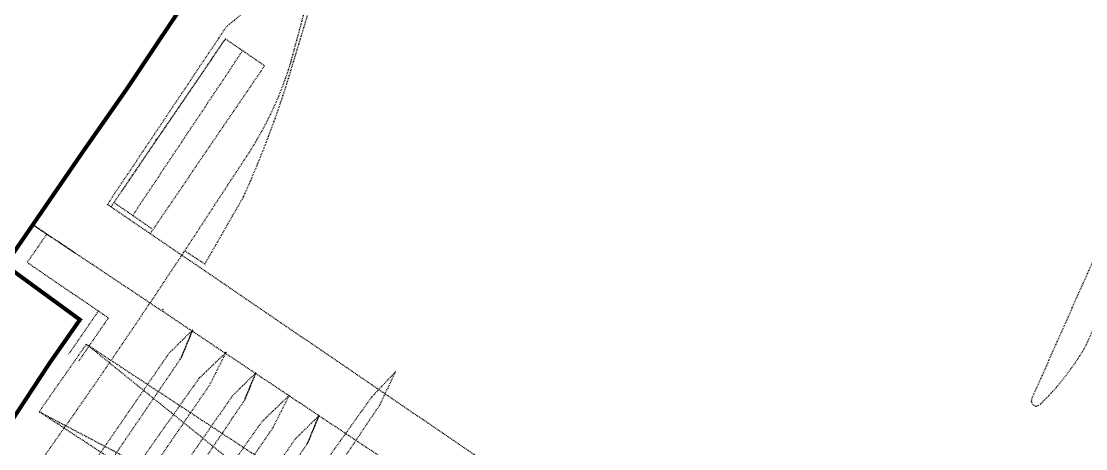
# Model space of a CAD drawing. Header units: millimetres. Extents: x 50357 to 985146, y 723188 to 1803594.
# Drawn here: x 829708.3 to 829839.8, y 818299.3 to 818352.1 of the extents above; entities that cross this region are included whole.
import ezdxf
from ezdxf.xclip import XClip

# ---------------------------------------------------------------- set-up
doc = ezdxf.new("R2010")
doc.units = ezdxf.units.MM
doc.header["$LTSCALE"] = 3
doc.header["$MEASUREMENT"] = 0
for name, pattern in [('DIVIDE', [1.25, 0.5, -0.25, 0, -0.25, 0, -0.25]), ('x-baseplan$0$DGN Style 2', [1.94727e-06, 0, -1.94727e-06]), ('x-boundary$0$DGN Style 4', [76.563414, 38.257796, -19.128898, 0.047822, -19.128898])]:
    doc.linetypes.add(name, pattern=pattern)
doc.layers.add('00_Xref', color=7, linetype='Continuous')
doc.layers.add('x-baseplan$0$AR-ROAD_AR_BS_MI_', color=7, linetype='Continuous', true_color=0x6d6d6d)
doc.layers.add('x-boundary$0$AR-SIMS_BL_', color=7, linetype='x-boundary$0$DGN Style 4', true_color=0xff0505)

# ---------------------------------------------------------------- blocks, each defined once
blk = doc.blocks.new('x-baseplan')
at = {"layer": 'x-baseplan$0$AR-ROAD_AR_BS_MI_', "linetype": 'x-baseplan$0$DGN Style 2'}
for p, q in [((834458.04, 818305.55), (834497.87, 818395.22)), ((834366.44, 818347), (834370.33, 818361.4)), ((834344.23, 818329.18), (834358.36, 818349.92)), ((834358.36, 818349.92), (834345.48, 818331)), ((834358.36, 818349.92), (834349.71, 818337.23)), ((834358.36, 818349.92), (834363.21, 818346.61)), ((834346.92, 818328.11), (834360.49, 818348.46)), ((834349.09, 818325.87), (834363.21, 818346.61)), ((834349.72, 818337.55), (834349.88, 818337.44)), ((834344.56, 818329.74), (834349.28, 818326.48)), ((834355.82, 818322.1), (834353.34, 818323.73)), ((834349.05, 818317.29), (834342.89, 818308.19)), ((834352.93, 818310.55), (834354.34, 818313.97)), ((834352.96, 818310.62), (834354.34, 818313.97)), ((834360.73, 818305.24), (834362.14, 818308.66)), ((834360.75, 818305.31), (834362.14, 818308.66)), ((834368.52, 818299.94), (834369.94, 818303.36)), ((834368.55, 818300.01), (834369.94, 818303.36))]:
    blk.add_line(p, q, dxfattribs=at)
at = {"layer": 'x-baseplan$0$AR-ROAD_AR_BS_MI_', "linetype": 'x-baseplan$0$DGN Style 2', "flags": 128}
for points in [[(834343.79, 818329.47), (834357.81, 818350.41), (834358.45, 818351.38), (834387.37, 818375.78), (834459.79, 818472.61), (834465.88, 818479.61), (834480.14, 818494.81), (834476.42, 818498.3), (834474.32, 818497.53), (834461.35, 818483.7), (834455.04, 818476.45), (834382.9, 818379.99), (834353.86, 818355.48), (834334.7, 818326.87), (834339.77, 818323.47)], [(834492.8, 818375.04), (834464.66, 818312.04), (834464.52, 818311.78), (834464.37, 818311.52), (834464.21, 818311.26), (834464.06, 818311), (834463.9, 818310.75), (834463.74, 818310.49), (834463.58, 818310.24), (834463.41, 818309.99), (834463.24, 818309.74), (834463.07, 818309.5), (834462.9, 818309.25), (834462.73, 818309.01), (834462.55, 818308.76), (834462.37, 818308.52), (834462.19, 818308.29), (834462, 818308.05), (834461.82, 818307.81), (834461.63, 818307.58), (834461.44, 818307.35), (834461.24, 818307.12), (834461.05, 818306.89), (834460.85, 818306.67), (834460.65, 818306.44), (834460.45, 818306.22), (834460.24, 818306), (834460.04, 818305.78), (834459.83, 818305.57), (834459.62, 818305.35), (834459.41, 818305.14), (834459.19, 818304.93), (834458.88, 818304.64)], [(834349.06, 818317.3), (834349.09, 818317.35), (834349.26, 818317.6), (834349.43, 818317.85), (834349.59, 818318.1), (834349.76, 818318.35), (834349.93, 818318.6), (834350.09, 818318.85), (834350.26, 818319.1), (834350.43, 818319.35), (834350.59, 818319.6), (834350.76, 818319.84), (834350.93, 818320.09), (834351.09, 818320.34), (834351.26, 818320.59), (834351.43, 818320.84), (834351.59, 818321.09), (834351.76, 818321.34), (834351.92, 818321.59), (834352.09, 818321.84), (834352.26, 818322.09), (834361.25, 818335.81), (834361.28, 818335.86)], [(834343.79, 818329.47), (834445.38, 818260.14)], [(834448.64, 818250.56), (834442.92, 818254.39), (834440.12, 818256.47), (834334.7, 818326.87)], [(834336.29, 818325.8), (834333.88, 818322.31), (834343.91, 818315.43), (834340.18, 818309.99)], [(834342.66, 818316.29), (834338.98, 818310.94)], [(834350.64, 818316.44), (834350.67, 818316.5), (834350.62, 818316.45)], [(834350.63, 818316.43), (834350.66, 818316.49), (834350.62, 818316.45)], [(834354.33, 818313.96), (834351.39, 818311.07), (834341.87, 818297.25), (834339.7, 818292.14)], [(834354.33, 818313.96), (834354.33, 818313.97), (834354.33, 818313.96)], [(834354.34, 818313.97), (834354.34, 818313.97), (834354.34, 818313.97)], [(834341.18, 818312.19), (834428.63, 818254.68), (834422.72, 818246.41), (834335.37, 818303.84), (834341.18, 818312.19)], [(834341.18, 818312.19), (834381.99, 818279.27), (834422.72, 818246.41)], [(834343.87, 818290.07), (834346.14, 818292.16), (834356.48, 818307.25), (834358.43, 818311.13)], [(834358.42, 818311.15), (834355.09, 818307.94), (834347.68, 818297.46), (834343.88, 818290.07)], [(834358.43, 818311.13), (834358.46, 818311.18), (834358.41, 818311.14)], [(834358.44, 818311.14), (834358.47, 818311.19), (834358.42, 818311.15)], [(834339.69, 818292.13), (834341.97, 818294.44), (834352.93, 818310.55)], [(834362.13, 818308.66), (834359.19, 818305.76), (834349, 818290.97), (834347.42, 818287.49)], [(834376.45, 818305.68), (834361.15, 818284.25), (834359.18, 818279.34), (834362.88, 818283.09), (834377.47, 818304.72), (834379.37, 818308.78), (834376.45, 818305.68)], [(834362.13, 818308.66), (834362.13, 818308.66), (834362.13, 818308.66)], [(834362.14, 818308.66), (834362.14, 818308.67), (834362.14, 818308.66)], [(834366.22, 818305.84), (834362.89, 818302.63), (834353.73, 818289.69), (834351.48, 818284.47)], [(834351.48, 818284.47), (834355.19, 818288.69), (834364.28, 818301.94), (834366.23, 818305.82)], [(834366.23, 818305.82), (834366.25, 818305.87), (834366.21, 818305.83)], [(834366.23, 818305.83), (834366.26, 818305.88), (834366.22, 818305.84)], [(834458.04, 818305.55), (834457.97, 818305.44), (834457.92, 818305.14), (834458.01, 818304.86), (834458.21, 818304.64), (834458.48, 818304.52), (834458.89, 818304.65)], [(834347.43, 818287.5), (834351.8, 818292.13), (834360.73, 818305.24)], [(834335.37, 818303.84), (834381.99, 818279.27), (834428.63, 818254.68)], [(834369.93, 818303.35), (834366.98, 818300.46), (834357.04, 818286.02), (834355.47, 818281.92)], [(834369.94, 818303.36), (834369.94, 818303.36), (834369.93, 818303.36)], [(834369.93, 818303.35), (834369.93, 818303.35), (834369.93, 818303.35)], [(834355.47, 818281.92), (834358.56, 818285.3), (834368.52, 818299.94)]]:
    blk.add_lwpolyline(points, dxfattribs=at)
blk.add_lwpolyline([(834355.82, 818322.1), (834360.54, 818330.29, 0.035336), (834366.67, 818346.73), (834371.38, 818362.29)], format="xyb", dxfattribs=at)
at = {"layer": 'x-baseplan$0$AR-ROAD_AR_BS_MI_', "linetype": 'x-baseplan$0$DGN Style 2'}
blk.add_lwpolyline([(834327.4, 818286.38, 0.006069), (834342.89, 818308.19)], format="xyb", dxfattribs=at)
blk.add_arc((834324.33, 818359.75), 44, 327.1043, 343.1474, dxfattribs=at)

msp = doc.modelspace()

# ---------------------------------------------------------------- linework, layer by layer
at = {"layer": 'x-boundary$0$AR-SIMS_BL_', "linetype": 'DIVIDE', "ltscale": 100, "const_width": 0.5, "flags": 128}
msp.add_lwpolyline([(830421.4603, 817983.187), (829927.4203, 817919.53), (829799.1823, 817870.527), (829790.4573, 817865.696), (829758.6593, 817838.339), (829748.5253, 817828.353), (829731.4973, 817806.204), (829719.1833, 817785.985), (829714.6143, 817778.228), (829709.8043, 817763.541), (829704.7063, 817754.386), (829697.7243, 817751.133), (829631.8793, 817748.878), (829608.1743, 817748.661), (829577.9213, 817748.836), (829544.9303, 817749.703), (829480.8173, 817749.39), (829470.3073, 817750.288), (829456.0593, 817753.147), (829455.1313, 817754.682), (829450.7323, 817754.941), (829443.6703, 817749.278), (829434.6983, 817748.673), (829419.6063, 817752.193), (829388.1423, 817774.957, -0.08686965), (829330.1513, 817841.557), (829326.5653, 817849.526), (829325.1853, 817873.199), (829325.6963, 817999.932), (829326.2943, 818019.469), (829325.7823, 818024.558), (829325.7783, 818042.647), (829324.1743, 818071.095), (829325.5493, 818103.034, -0.09406335), (829350.7409, 818171.0835, -0.0902781), (829384.4713, 818209.372), (829384.9343, 818241.21, -0.01890961), (829386.4703, 818271.75), (829615.2203, 818271.919), (829704.0113, 818399.497), (829741.7573, 818373.349), (829731.0113, 818358.183), (829721.2403, 818343.554), (829716.0813, 818336.18), (829706.3403, 818321.969), (829715.5743, 818315.216), (829711.8093, 818309.828), (829703.7323, 818297.509), (829697.2433, 818288.942, -0.17520592), (829690.4223, 818286.336), (829681.5343, 818287.923, 0.23232566), (829668.4143, 818283.101, 0.13623246), (829661.1463, 818270.395), (829652.3613, 818250.389), (829646.1803, 818237.545), (829639.8393, 818226.052), (829627.8473, 818207.069), (829617.9353, 818191.422), (829605.2153, 818171.079), (829593.5793, 818151.816), (829589.4173, 818145.524), (829584.7463, 818137.723), (829551.0583, 818082.258), (829543.4983, 818069.588), (829534.6903, 818055.423, 0.21078465), (829533.1303, 818024.07, 0.18030514), (829550.4443, 818003.891, 0.1721578), (829574.9653, 817999.157, 0.10218961), (829588.5963, 818003.679), (829596.3693, 818008.735), (829611.7893, 818018.98), (829639.5613, 818037.348), (829672.2633, 818058.952), (829685.6043, 818067.872), (829727.7433, 818095.842, 0.08211886), (829735.7533, 818101.886, -0.01113374), (829745.2473, 818110.415), (829753.9933, 818118.816), (829758.8103, 818114.163), (829762.6453, 818117.774), (829769.9653, 818124.931), (829790.2773, 818144.448), (829798.4313, 818152.193), (829801.4083, 818152.175), (829803.5313, 818156.445, -0.68597531), (829809.0173, 818155.332, -0.09598667), (829808.9553, 818152.667), (829813.4653, 818169.874), (829834.8623, 818175.04, -0.24235352), (829819.8133, 818128.772), (829870.4053, 818132.308), (829867.6293, 818172.006), (829873.9463, 818180.933, 0.10394533), (829908.8823, 818164.791, 0.02814853), (829935.7033, 818159.716), (829946.0683, 818156.56, 0.01218113), (829955.3373, 818154.03, 0.0118169), (829964.8653, 818153.626, 0.01895901), (830002.7953, 818154.46), (830005.7253, 818155.389), (830009.7393, 818155.668), (830012.7693, 818155.154, 0.00497874), (830022.7543, 818156.042), (830036.0313, 818157.365, -0.02316028), (830068.0675, 818159.0629), (830223.8183, 818160.097), (830228.4173, 818160.197), (830232.4673, 818160.663), (830236.3963, 818161.751, 0.08894422), (830243.4323, 818167.266, 0.09128275), (830247.9403, 818174.674, 0.06185808), (830249.2823, 818180.136), (830255.8743, 818180.535), (830279.9283, 818180.912, 0.07734062), (830284.374, 818172.2777, 0.26747297), (830295.2135, 818167.4601, 0.0363773), (830312.4285, 818170.543, 0.24942274), (830324.5803, 818181.612), (830341.3073, 818181.874), (830466.9963, 818189.748), (830494.8753, 818191.557), (830496.9853, 818186.835, 0.07369685), (830501.0913, 818181.809), (830582.4593, 818194.473), (830583.8843, 818185.317), (830597.2633, 818190.193), (830602.6723, 818191.158, 0.04905368), (830631.8723, 818199.396), (830712.2023, 818204.417, -0.06218634), (830711.6952, 818151.7194, 0.05571216), (830710.5338, 818100.1676), (830711.1793, 818092.916), (830714.4713, 818073.766), (830717.4063, 818056.387), (830721.2283, 818019.358), (830641.4663, 818008.057), (830545.9623, 817999.878), (830497.1193, 817993.58), (830497.1993, 817992.704), (830467.1193, 817988.807), (830455.4773, 817987.084), (830447.0523, 817986.218), (830421.5433, 817982.99)], format="xyb", close=True, dxfattribs=at)

# ---------------------------------------------------------------- block references
at = {"layer": '00_Xref'}
ref = msp.add_blockref('x-baseplan', (-4624.8147, 0), dxfattribs=at)
XClip(ref).set_block_clipping_path([(834202.4041511728, 818417.7787976696), (834906.6320897909, 818467.0097314056), (834956.0121295976, 817760.6488927433), (834251.7841909796, 817711.4179590072)])

doc.saveas('drawing.dxf')
